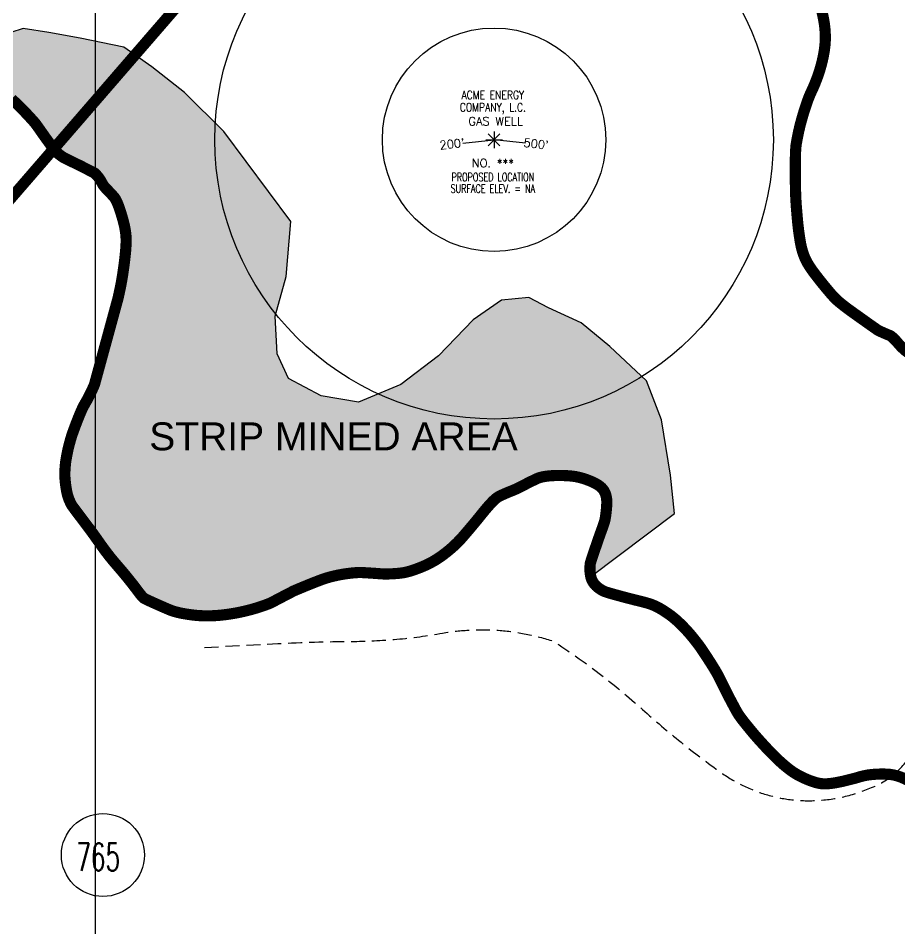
# Model space of a CAD drawing. Header units: inches. Extents: x 10131215 to 10153225, y 3476725 to 3491422.
# Drawn here: x 10145862 to 10147440, y 3478181 to 3479812 of the extents above; entities that cross this region are included whole.
import ezdxf
from ezdxf.enums import TextEntityAlignment as Align

# ---------------------------------------------------------------- set-up
doc = ezdxf.new("R2010")
doc.units = ezdxf.units.IN
doc.header["$LTSCALE"] = 100
doc.header["$MEASUREMENT"] = 0
doc.linetypes.add('CENTER', pattern=[2, 1.25, -0.25, 0.25, -0.25])
doc.linetypes.add('DASHED2', pattern=[0.375, 0.25, -0.125])
for name, color, linetype in [('GAS WELLS-PROPOSED', 171, 'CONTINUOUS'), ('GRID COORDINATES-VA SOUTH NAD27', 252, 'CONTINUOUS'), ('OUTCROP-UPPER MASON-IMBODEN', 7, 'CONTINUOUS'), ('OUTCROP-UPPER MASON-IMBODEN-STRIPPED', 252, 'CONTINUOUS'), ('PROPERTY LINES-MINERAL', 1, 'CENTER'), ('ROADS', 34, 'DASHED2'), ('ROADS-ROUTE NUMBER LABELS', 34, 'CONTINUOUS')]:
    doc.layers.add(name, color=color, linetype=linetype)
doc.styles.add('arial', font='ARIAL.TTF')
doc.styles.add('ROMANS', font='ROMANS.SHX')
doc.styles.get("Standard").update_dxf_attribs({"font": 'simplex.shx'})

msp = doc.modelspace()

# ---------------------------------------------------------------- hatches: boundary and pattern name
at = {"layer": 'OUTCROP-UPPER MASON-IMBODEN-STRIPPED'}
h = msp.add_hatch(color=256, dxfattribs=at)
edge = h.paths.add_edge_path()
edge.add_arc((10146922.29553579, 3478821.122500824), 36.44018846661373, 192.4282139251467, 194.4529262913457)
edge.add_line((10146887.00856911, 3478812.027594676), (10147036.85179468, 3478924.770341621))
edge.add_line((10147036.85179468, 3478924.770341621), (10147029.53464039, 3478993.448367822))
edge.add_line((10147029.5346404, 3478993.448367821), (10147013.90629781, 3479092.934616349))
edge.add_line((10147013.90629781, 3479092.934616349), (10146986.72461483, 3479162.668331079))
edge.add_line((10146986.72461483, 3479162.668331079), (10146921.40584783, 3479223.686836347))
edge.add_line((10146921.40584783, 3479223.686836348), (10146869.72665892, 3479266.132440256))
edge.add_line((10146869.72665892, 3479266.132440256), (10146811.48910741, 3479293.032714635))
edge.add_line((10146811.48910741, 3479293.032714635), (10146775.97557407, 3479311.844307533))
edge.add_line((10146775.97557407, 3479311.844307533), (10146727.42487937, 3479306.856559792))
edge.add_line((10146727.42487937, 3479306.856559791), (10146676.50895947, 3479271.402956367))
edge.add_line((10146676.50895947, 3479271.402956367), (10146614.5983707, 3479207.126445912))
edge.add_line((10146614.5983707, 3479207.126445912), (10146546.89371645, 3479155.948751337))
edge.add_line((10146546.89371645, 3479155.948751337), (10146470.98154902, 3479124.381737327))
edge.add_line((10146470.98154902, 3479124.381737326), (10146404.25129486, 3479135.886855205))
edge.add_line((10146404.25129486, 3479135.886855206), (10146345.83050439, 3479166.693352928))
edge.add_line((10146345.83050439, 3479166.693352928), (10146325.40110223, 3479210.604868468))
edge.add_line((10146325.40110223, 3479210.604868468), (10146321.87754151, 3479278.015378589))
edge.add_line((10146321.87754151, 3479278.01537859), (10146341.49545213, 3479348.980790746))
edge.add_line((10146341.49545213, 3479348.980790746), (10146350.15898986, 3479448.040631451))
edge.add_line((10146350.15898986, 3479448.040631451), (10146229.81623487, 3479608.684879007))
edge.add_line((10146229.81623487, 3479608.684879008), (10146159.37022638, 3479678.858433556))
edge.add_line((10146159.37022638, 3479678.858433556), (10146101.14610686, 3479724.731153129))
edge.add_line((10146101.14610685, 3479724.731153129), (10146050.83810913, 3479759.772808846))
edge.add_line((10146050.83810913, 3479759.772808846), (10145972.80216076, 3479776.047644982))
edge.add_line((10145972.80216076, 3479776.047644982), (10145916.67323358, 3479786.243226193))
edge.add_line((10145916.67323358, 3479786.243226193), (10145870.51187534, 3479793.232473951))
edge.add_line((10145870.51187534, 3479793.232473951), (10145804.13018976, 3479771.628551551))
edge.add_line((10145804.13018976, 3479771.628551551), (10145739.56125979, 3479735.775404294))
edge.add_line((10145739.56125979, 3479735.775404294), (10145667.76714325, 3479688.320694109))
edge.add_line((10145667.76714325, 3479688.320694108), (10145590.19859518, 3479629.151791224))
edge.add_line((10145590.19859518, 3479629.151791224), (10145532.57413965, 3479576.218518229))
edge.add_line((10145532.57413965, 3479576.218518229), (10145498.40493351, 3479549.681272548))
edge.add_line((10145498.40493351, 3479549.681272548), (10145471.3107409, 3479532.811249752))
edge.add_line((10145471.3107409, 3479532.811249753), (10145467.48440803, 3479483.071274153))
edge.add_arc((10145480.33958544, 3479568.584553756), 86.47413818473392, 261.4507659573756, 266.2673476980551)
edge.add_arc((10145481.62042666, 3479588.217495456), 106.1488161742295, 266.2673476979247, 275.3055747506338)
edge.add_arc((10145458.33530402, 3479838.958243862), 357.9684338523854, 275.3055747507397, 280.2237206986898)
edge.add_arc((10145462.99081417, 3479813.145327652), 331.7390530360971, 280.2237206984962, 284.6115001325704)
edge.add_arc((10145513.82080681, 3479618.166425234), 130.243493430845, 284.6115001324971, 291.6168444504415)
edge.add_arc((10145523.09869036, 3479594.753279057), 105.0590828375773, 291.6168444506208, 304.9222777839236)
edge.add_arc((10145517.10596424, 3479603.336536423), 115.5273717784704, 304.9222777831031, 317.6079800554168)
edge.add_arc((10145046.35375473, 3480033.072155146), 752.9286149182382, 317.6079800557685, 319.6439900727821)
edge.add_arc((10145334.89218924, 3479787.888440132), 374.2869871251641, 319.6439900731248, 322.5318596075208)
edge.add_arc((10144562.12918394, 3480380.167939079), 1347.918163308384, 322.5318596080864, 323.7982877655525)
edge.add_arc((10146588.52330049, 3478896.978645774), 1163.281469415235, 142.435050909073, 143.7982877650096, ccw=False)
edge.add_arc((10146451.04026708, 3479002.720912257), 989.8369209307476, 140.699752364172, 142.435050908521, ccw=False)
edge.add_arc((10146100.64950502, 3479289.514956901), 537.0405978666643, 138.3438002162495, 140.699752365142, ccw=False)
edge.add_arc((10145789.83851162, 3479566.011524809), 121.0432112413641, 131.1802530657522, 138.3438002154314, ccw=False)
edge.add_arc((10145917.08943746, 3479420.552840768), 314.3073488599834, 126.7365296168893, 131.1802530665479, ccw=False)
edge.add_arc((10145837.65702349, 3479526.977925191), 181.5074731692582, 121.36026914387699, 126.7365296158357, ccw=False)
edge.add_arc((10145785.83655731, 3479612.006005412), 81.93270156070284, 113.3546870730834, 121.3602691441192, ccw=False)
edge.add_arc((10145778.09583568, 3479629.932641687), 62.40623082158736, 105.2419646941766, 113.35468707247071, ccw=False)
edge.add_arc((10145791.62409159, 3479580.284136938), 113.8648329377853, 99.23822803114342, 105.2419646937982, ccw=False)
edge.add_arc((10145786.91624616, 3479609.228874987), 84.53972988121545, 91.52869288724031, 99.23822803127757, ccw=False)
edge.add_arc((10145787.65727175, 3479581.461647401), 112.316843602997, 84.84132777098682, 91.5286928869964, ccw=False)
edge.add_arc((10145790.01898025, 3479607.62149675), 86.05060319817645, 73.94702237352772, 84.84132777091509, ccw=False)
edge.add_arc((10145799.97087865, 3479642.207164743), 50.06159498300445, 59.648297041120486, 73.94702237321798, ccw=False)
edge.add_arc((10145754.54962824, 3479564.638783024), 139.9501027662648, 54.78701763687991, 59.648297042271395, ccw=False)
edge.add_arc((10145771.77717709, 3479589.048646244), 110.0731909178143, 49.30510884631849, 54.78701763497838, ccw=False)
edge.add_arc((10145523.09047036, 3479299.871524346), 491.4765023015098, 47.16680565449161, 49.30510884690659, ccw=False)
edge.add_arc((10145605.97911425, 3479389.27915855), 369.5574621956047, 44.700834498462314, 47.16680565278352, ccw=False)
edge.add_arc((10145630.79292849, 3479413.835189592), 334.6472339221044, 42.36134613101842, 44.70083450057632, ccw=False)
edge.add_arc((10145173.01761212, 3478996.394871484), 954.1750052627822, 40.975927886635986, 42.36134613056578, ccw=False)
edge.add_arc((10145785.73354411, 3479528.568919515), 142.6147606055905, 29.793193568282618, 40.97592788646722, ccw=False)
edge.add_arc((10146013.64144196, 3479659.057051394), 120.0050453187922, 209.7931935691668, 221.9876079585762)
edge.add_arc((10146036.42563757, 3479679.56311208), 150.6582359235541, 221.9876079581936, 228.4927121689687)
edge.add_arc((10145956.46925752, 3479589.212024494), 30.00857062317434, 228.4927121693629, 243.1000666852204)
edge.add_line((10145942.89236975, 3479562.450439543), (10145971.75108188, 3479548.077521227))
edge.add_line((10145971.75108188, 3479548.077521227), (10145997.80252763, 3479534.939772921))
edge.add_arc((10145990.4814108, 3479521.021375943), 15.72642763102522, 26.45888453004551, 62.25550080074311, ccw=False)
edge.add_arc((10146089.6173017, 3479570.359915422), 95.00846453344882, 206.4588845286309, 220.8246099117017)
edge.add_arc((10146124.9514904, 3479600.886063563), 141.7026891374226, 220.8246099121795, 226.6718919597094)
edge.add_arc((10145990.81627265, 3479458.685060104), 53.77974492611784, 37.173662786272814, 46.67189195947708, ccw=False)
edge.add_arc((10146004.10269469, 3479468.760380579), 37.10518066365363, 22.758406409624115, 37.17366278619971, ccw=False)
edge.add_arc((10145815.37186354, 3479389.586413262), 241.7703797704155, 17.123754681235596, 22.75840641108158, ccw=False)
edge.add_arc((10145774.51312877, 3479376.998079644), 284.5243544468707, 11.83834121355801, 17.123754679746128, ccw=False)
edge.add_arc((10145962.60665555, 3479416.424244926), 92.34319687434761, 2.553862901697812, 11.838341215236824, ccw=False)
edge.add_arc((10145885.43565826, 3479412.982197823), 169.5909185916185, -3.292715584891482, 2.5538629020745134, ccw=False)
edge.add_arc((10145729.20510786, 3479421.970466106), 326.0798122714801, -7.508230653891417, -3.2927155855164756, ccw=False)
edge.add_arc((10144982.10574325, 3479520.437147943), 1079.640127071202, 349.8607025476239, 352.4917693462418, ccw=False)
edge.add_arc((10145765.65551915, 3479380.311142218), 283.6592549416018, 344.72641648539394, 349.8607025476387, ccw=False)
edge.add_line((10146039.29563869, 3479305.587264568), (10146015.67047086, 3479219.14603471))
edge.add_line((10146015.67047086, 3479219.14603471), (10145998.68146045, 3479156.925866663))
edge.add_arc((10145938.88257202, 3479173.294393352), 61.99867516856992, 327.55146916802875, 344.6916191362426, ccw=False)
edge.add_arc((10146168.89208058, 3479027.052486803), 210.565205885174, 147.5514691682122, 156.827588113144)
edge.add_arc((10146658.26223805, 3478817.587030755), 742.8798950570051, 156.8275881130775, 158.8202116713183)
edge.add_arc((10146470.96500667, 3478890.158838281), 542.0144671384434, 158.8202116718586, 161.1530639334979)
edge.add_arc((10146135.07083647, 3479004.813676284), 187.0910592741804, 161.1530639331097, 166.2825483833527)
edge.add_arc((10146405.85231379, 3478938.716882881), 465.8228202232008, 166.2825483844593, 169.5326956440151)
edge.add_arc((10146091.26403409, 3478996.836708489), 145.9108012931571, 169.5326956437845, 179.1705254848124)
edge.add_arc((10146100.39802108, 3478996.704465956), 155.0457455372358, 179.1705254831856, 188.5194747023806)
edge.add_arc((10146081.98628533, 3478993.946415403), 136.4285799086575, 188.5194747029055, 198.6484084495086)
edge.add_arc((10145998.7514277, 3478965.856479995), 48.5816334838251, 198.6484084495281, 215.6626090620448)
edge.add_arc((10146416.35260266, 3479265.520317495), 562.5749766640599, 215.6626090608505, 217.9953500277913)
edge.add_arc((10145362.5505838, 3478442.337666304), 774.6341962685669, 36.00742419795, 37.99535002830811, ccw=False)
edge.add_line((10145989.18380907, 3478897.73742368), (10146018.95229042, 3478856.493454801))
edge.add_line((10146018.95229042, 3478856.493454801), (10146065.32862368, 3478800.067978316))
edge.add_arc((10145703.33873333, 3478504.807232021), 467.1355146223129, 35.94979780232069, 39.20275603507241, ccw=False)
edge.add_arc((10146108.68548514, 3478798.766591258), 33.5820645466411, 215.9497978029518, 228.1033270950464)
edge.add_arc((10146090.80722517, 3478778.838617024), 6.809759141371239, 228.1033270939922, 244.4033603909423)
edge.add_arc((10146465.40119229, 3479560.794228749), 873.8594802699255, 244.4033603854313, 245.8374601411259)
edge.add_arc((10146830.70503855, 3480375.055555685), 1766.310268064776, 245.837460141229, 246.5478373191635)
edge.add_arc((10146214.62907204, 3478954.936575107), 218.3155925232163, 246.5478373173818, 248.5685280329239)
edge.add_arc((10146163.09959667, 3478823.661154671), 77.28891829932319, 248.5685280335722, 256.555817120399)
edge.add_arc((10146207.98938493, 3479011.446306251), 270.3649557662579, 256.5558171202043, 260.8238869528768)
edge.add_arc((10146201.20663243, 3478969.457418062), 227.831763282533, 260.8238869529279, 264.6859194743913)
edge.add_arc((10146200.8236204, 3478965.339676318), 223.696246956987, 264.6859194744179, 268.5835012327532)
edge.add_arc((10146200.55111502, 3478954.319386567), 212.6725885174985, 268.5835012328459, 273.8275596980611)
edge.add_arc((10146194.37275408, 3479046.667328078), 305.2269749357943, 273.8275596979434, 278.204451726946)
edge.add_arc((10146186.89968664, 3479098.49829646), 357.593911263974, 278.2044517268756, 281.6412325264394)
edge.add_arc((10146195.39095032, 3479057.282690884), 315.512707598059, 281.6412325265013, 285.3001039693751)
edge.add_arc((10146188.40400386, 3479082.822483577), 341.9909709778387, 285.3001039689252, 289.0114947132263)
edge.add_arc((10146236.26973625, 3478943.90084767), 195.0544225621896, 289.011494713859, 293.9264926235937)
edge.add_arc((10146244.05724303, 3478926.349254413), 175.8527640999663, 293.9264926235444, 301.2937780599065)
edge.add_arc((10146416.2196855, 3478643.122499539), 155.5945186954309, 113.46085293252051, 121.29377805902021, ccw=False)
edge.add_arc((10146954.67270748, 3477402.447892113), 1508.075623327101, 112.75840641069641, 113.46085293303301, ccw=False)
edge.add_arc((10146729.47088079, 3477939.272423787), 925.9274973743056, 111.86193169255321, 112.75840640995341, ccw=False)
edge.add_arc((10146688.1224582, 3478042.32765718), 814.8866347131985, 110.79983210464431, 111.8619316925556, ccw=False)
edge.add_arc((10146594.983408, 3478287.520101693), 552.6001167264799, 109.5100649786362, 110.79983210399331, ccw=False)
edge.add_arc((10146442.68919157, 3478717.34572591), 96.59178830431176, 104.07043515424351, 109.5100649792737, ccw=False)
edge.add_arc((10146515.97308278, 3478424.95184683), 398.0295252146416, 101.39152438484882, 104.07043515374559, ccw=False)
edge.add_arc((10146477.87210011, 3478614.056034894), 205.1251996450413, 95.85975771627972, 101.39152438484399, ccw=False)
edge.add_arc((10146478.92338832, 3478603.812570042), 215.4224701125019, 90.46192040635191, 95.85975771636947, ccw=False)
edge.add_arc((10146478.16719736, 3478697.607110349), 121.6248815702005, 82.71549853228322, 90.46192040625692, ccw=False)
edge.add_arc((10146516.32794228, 3478996.139025051), 179.3361566861705, 262.7154985323797, 269.093312532396)
edge.add_arc((10146518.39673779, 3479126.860316646), 310.0738176371005, 269.0933125323506, 273.3230508896798)
edge.add_arc((10146527.69246827, 3478966.763822081), 149.7076797616743, 273.3230508896802, 279.4118236373629)
edge.add_arc((10146539.56144693, 3478895.160838321), 77.12765538944684, 279.4118236367173, 286.6770493911835)
edge.add_arc((10146491.11621977, 3479056.872504424), 245.9399860680828, 286.6770493916205, 290.7437273026086)
edge.add_arc((10146507.25562893, 3479014.259181402), 200.3727190086614, 290.7437273028548, 298.8144665489243)
edge.add_arc((10146529.9122998, 3478973.07148716), 153.3647314784486, 298.8144665482513, 308.0418845749889)
edge.add_arc((10146420.56063901, 3479112.824529242), 330.8152837150064, 308.0418845755055, 312.4561352717581)
edge.add_arc((10146542.88027872, 3478979.130720982), 149.6078649195786, 312.4561352713395, 319.0221646804479)
edge.add_arc((10144981.75004619, 3480335.140610124), 2217.430493283617, 319.0221646812122, 319.6365461624151)
edge.add_arc((10145914.75785578, 3479542.114341442), 992.9329491539802, 319.6365461626401, 320.5546794420862)
edge.add_line((10146681.53172262, 3478911.262791034), (10146695.83735767, 3478928.926164235))
edge.add_arc((10146901.0460388, 3478761.354946434), 264.9353050248629, 134.9760006805038, 140.7652914574117, ccw=False)
edge.add_arc((10146742.91988003, 3478919.613628425), 41.21741903112264, 120.2642682126716, 134.9760006788407, ccw=False)
edge.add_arc((10146756.31422113, 3478896.65910988), 67.79406846476382, 110.61200527895309, 120.2642682128429, ccw=False)
edge.add_arc((10146621.16236325, 3479255.996169619), 316.1188737387167, 290.6120052796356, 295.0777720794884)
edge.add_arc((10146589.95410758, 3479322.686000326), 389.7496332177067, 295.0777720788452, 298.8009495324779)
edge.add_arc((10146845.25305844, 3478858.317162105), 140.1710893625439, 112.5906353416035, 118.80094953282571, ccw=False)
edge.add_arc((10146810.47208219, 3478941.911598985), 49.6296834430045, 97.84346221467177, 112.59063534198799, ccw=False)
edge.add_arc((10146831.40517146, 3478789.953683984), 203.0226498972178, 90.56734487807267, 97.84346221448908, ccw=False)
edge.add_arc((10146831.67372824, 3478762.833201354), 230.1444621679746, 86.62740586521659, 90.5673448780027, ccw=False)
edge.add_arc((10146836.31710135, 3478841.626655919), 151.2143069906882, 81.76626711342828, 86.62740586549648, ccw=False)
edge.add_arc((10146845.86476628, 3478907.60766451), 84.54608817380554, 73.20392811968219, 81.76626711352662, ccw=False)
edge.add_arc((10146814.33038778, 3478803.134878539), 193.6743614849051, 67.54967616271517, 73.20392811959658, ccw=False)
edge.add_arc((10146860.94131723, 3478915.940147649), 71.61860585224296, 55.21003047089067, 67.54967616253361, ccw=False)
edge.add_arc((10146882.97540413, 3478947.654889784), 33.00091748931122, 36.990198920354715, 55.21003047276321, ccw=False)
edge.add_arc((10146887.81589539, 3478951.301163538), 26.94074687379216, 16.722146411251686, 36.990198917857526, ccw=False)
edge.add_arc((10146866.95648928, 3478945.034252312), 48.72121977075182, 1.6859509507585244, 16.72214641557332, ccw=False)
edge.add_arc((10146829.1026647, 3478943.920066977), 86.59143820695316, -6.801948055259913, 1.6859509487069886, ccw=False)
edge.add_arc((10146598.56140686, 3478971.418397505), 318.7668670291154, 348.7771423579221, 353.1980519450788, ccw=False)
edge.add_arc((10146769.34594682, 3478937.531338164), 144.652847253552, 332.6212374613004, 348.7771423590483, ccw=False)
edge.add_arc((10146999.38920731, 3478818.396396446), 114.4089909820392, 152.6212374618619, 170.8035382339473)
edge.add_arc((10146960.30253706, 3478824.724578582), 74.8133639538431, 170.8035382332355, 180.632782527164)
edge.add_arc((10146937.49744444, 3478824.47270574), 52.00688045651241, 180.6327825290824, 192.4282139251692)

# ---------------------------------------------------------------- linework, layer by layer
at = {"layer": 'GAS WELLS-PROPOSED'}
for p, q in [((10146703.23258929, 3479583.500182063), (10146724.44639766, 3479604.713990433)), ((10146703.23258929, 3479604.713990433), (10146724.44639766, 3479583.500182064)), ((10146713.83949348, 3479609.107503574), (10146713.83949348, 3479579.106658495)), ((10146698.83906572, 3479594.107086248), (10146728.83992123, 3479594.107086248))]:
    msp.add_line(p, q, dxfattribs=at)
for points in [[(10146515.01646945, 3479572.388741481, 0, 12.00034220221254, 0), (10146550.80461378, 3479576.298043539, 0, 0, 0), (10146613.66338541, 3479583.164393554, 0, 0, 0)], [(10147210.89705353, 3479539.811224328, 0, 12.00034220221254, 0), (10147175.10890921, 3479543.720526387, 0, 0, 0), (10146811.02562819, 3479583.491001965, 0, 0, 0)]]:
    msp.add_lwpolyline(points, format="xyseb", dxfattribs=at)
for points in [[(10146657.73203702, 3479587.978213149), (10146713.83949348, 3479594.107086248)], [(10146769.94694993, 3479587.978213149), (10146713.83949348, 3479594.107086248)]]:
    msp.add_lwpolyline(points, dxfattribs=at)
for radius in [500.0142584255225, 200.005703370209]:
    msp.add_circle((10146713.83949348, 3479594.107086248), radius, dxfattribs=at)
at = {"layer": 'GRID COORDINATES-VA SOUTH NAD27'}
msp.add_line((10146000, 3476730), (10146000, 3490730), dxfattribs=at)
at = {"layer": 'OUTCROP-UPPER MASON-IMBODEN', "const_width": 20.0005703370209}
for points in [[(10147293.22616176, 3479854.136254371, -0.01749717546155723), (10147303.40447174, 3479812.212585414, -0.04458462810598397), (10147306.94082894, 3479781.346269123, -0.0476660953518756), (10147304.89909969, 3479752.35004885, -0.02488755955247272), (10147299.37651298, 3479727.099685746, -0.02455533819031276), (10147291.28062544, 3479702.185558607, -0.01960103880958871), (10147282.02558212, 3479680.446161372, 0.02534007868928743), (10147275.05821459, 3479663.54494174, 0.01671935992365998), (10147264.41348487, 3479629.957149496, 0.02003506200417698), (10147257.61186036, 3479601.347837989, 0.005062263580707103), (10147254.93079299, 3479586.878842543, 0.01984006383898143), (10147254.43114742, 3479583.15618095, 0.007578269240141122), (10147253.82475461, 3479575.456050409, 0.008838292289043467), (10147253.52181807, 3479568.840035417, 0.003498757453861267), (10147253.24513715, 3479555.718442122, 0.003708970770585717), (10147253.1625908, 3479543.338046338, 0.002384796247727093), (10147253.28484477, 3479521.191153204, 0.003539801170705281), (10147253.54399632, 3479506.272511074, 0.001916452166140323), (10147253.85709197, 3479495.204858761, 0.00420988219338042), (10147254.06134448, 3479490.168618038, 0.003380772759385323), (10147254.54591691, 3479481.480364847, 0.00383603826238635), (10147255.08345266, 3479473.830179943, 0.0004764953698203657), (10147255.33849913, 3479470.599187422, 0.0003788939811814552), (10147255.66619531, 3479466.536460644, 0.001730407320742846), (10147256.68750052, 3479454.507900274, 0.002087793435524799), (10147257.61008691, 3479444.545116366, 0.004440147063558162), (10147257.86920825, 3479442.095670507, 0.001103565619640684), (10147259.02095238, 3479432.252781155, 0.006901570292918668), (10147259.80843971, 3479426.343993384, 0.002934361593754875), (10147261.93352198, 3479412.486283751, 0.02238794782946945), (10147264.42621129, 3479400.364003373, 0.02260313940929899), (10147267.96398367, 3479388.627403333, 0.02724121528337941), (10147271.90318872, 3479379.110252219, 0.02920766405404871), (10147276.55405235, 3479370.703198674, 0.008634161602690383), (10147282.1282757, 3479362.213112973, 0.01204979061619036), (10147286.37089442, 3479356.299586555, 0.004689555967945792), (10147295.03431313, 3479345.039912662, 0.004982584292345103), (10147303.3917163, 3479334.602099667, 0.004294316213106142), (10147315.20591529, 3479320.395449525, 0.009596274081753061), (10147320.66770207, 3479314.18684597, 0.005277866119692834), (10147322.94592234, 3479311.747418967, 0.006174991371579379), (10147324.94041828, 3479309.707525141, 0.01589708101115376), (10147329.14149857, 3479305.774078293, 0.01130752487952003), (10147335.3389352, 3479300.574108959, 0.005812177536205591), (10147343.25033479, 3479294.384886739, 0.006240035841744298), (10147350.75611757, 3479288.799289297, 0.001846760410640021), (10147358.11034874, 3479283.509103172, 0.0005863117769063535), (10147381.35538928, 3479266.959083174, 0.002026392124167443), (10147399.48215682, 3479254.19538155, 0.01893870690781002), (10147401.47791696, 3479252.911735673, 0.02408758294676966), (10147402.45645613, 3479252.395397512, 0.002732148333675681), (10147411.31014698, 3479248.31451376, 0.01398446321496225), (10147419.33424336, 3479244.936440452, -0.02695086860371143), (10147423.45319966, 3479243.075287763, -0.04435337401217159), (10147425.39157379, 3479241.841232469, -0.02726416618675723), (10147428.22277151, 3479239.40728099, -0.01398731024217959), (10147432.53921378, 3479235.028387223, -0.01318022249056981), (10147436.86076109, 3479230.13955927, -0.002438250381312388), (10147437.02688691, 3479229.939359263, 0.0008266625806631865), (10147437.51497495, 3479229.34728606, 0.1190762134140913), (10147472.25098708, 3479203.339762741, -0.08022669491055756)], [(10147465.44530117, 3478440.35774519, 0.06961608264815775), (10147440.81824449, 3478453.511463434, 0.07805771204654373), (10147416.36319691, 3478458.360875933, 0.03558682333609364), (10147389.16653073, 3478457.512509814, 0.04635218095747802), (10147368.65389648, 3478453.461802496, 0.001620070110436529), (10147365.09276306, 3478452.395842563, -0.004345837233230077), (10147363.76305187, 3478452.005703528, -0.006678095949264314), (10147355.05145931, 3478449.657007316, -0.003774765453578215), (10147339.55639367, 3478445.82502738, -0.016276545313569), (10147325.25093285, 3478442.890311655, -0.01915764721665555), (10147312.94956988, 3478441.263563757, -0.02025290582030013), (10147306.19277209, 3478440.907370628, -0.02705583355235912), (10147301.13070672, 3478441.119753757, -0.02161226442046121), (10147296.08093809, 3478441.827501732, -0.02102028301138017), (10147290.96990209, 3478442.994601188, -0.01499645657775563), (10147284.02401658, 3478445.116794939, -0.01435340111054775), (10147276.90964491, 3478447.755911176, -0.009710593978131996), (10147268.64909771, 3478451.281037645, -0.01251477920541077), (10147262.36696838, 3478454.298581607, -0.01012632093524172), (10147257.55985792, 3478456.881653815, -0.009793569927027455), (10147252.69976863, 3478459.748313834, -0.01820667119136408), (10147246.03783985, 3478464.198326571, -0.01422916602562626), (10147237.90174806, 3478470.432018524, -0.0113550770915627), (10147228.45194064, 3478478.471620678, -0.01170324939912543), (10147219.65252799, 3478486.686477647, -0.004964924209876464), (10147208.37665146, 3478497.939642995, -0.007763580954510611), (10147201.35082911, 3478505.317688967, -0.002380844757420148), (10147189.37976233, 3478518.410802213, -0.004585575880073137), (10147183.25956945, 3478525.294826961, -0.0003649991726078781), (10147182.4165476, 3478526.262183022, -0.0002339217278925388), (10147181.10295, 3478527.773168881, -0.006389797962323539), (10147174.49688406, 3478535.578356723, -0.00335215533878364), (10147162.19717538, 3478550.698476582, -0.01160489954610758), (10147154.48109891, 3478560.785830853, -0.01915163568156937), (10147150.189123, 3478567.175568285, -0.01435589460667956), (10147146.77302736, 3478573.080538604, -0.003555925757552854), (10147133.84678315, 3478597.39386438, -0.009099404081733181), (10147119.98324491, 3478625.14242945, 0.01762907214196061), (10147112.58253082, 3478639.344209673, 0.009656235272670401), (10147106.72996711, 3478649.220292134, 0.0055676861902651), (10147096.06359582, 3478666.030746625, 0.002715056680610007), (10147089.26966329, 3478676.356001266, 0.003972342647498662), (10147084.53206794, 3478683.350532765, 0.01167445704208175), (10147078.7301263, 3478691.364472425, 0.007711500943758638), (10147069.48360716, 3478703.146311142, 0.01266984200294968), (10147061.20089826, 3478712.857613043, 0.01112035319760383), (10147051.24891082, 3478723.460341538, 0.01230936588192402), (10147043.16616665, 3478731.300891525, 0.0137713585364447), (10147035.58566723, 3478737.923139465, 0.01514664678523668), (10147028.79262422, 3478743.197418417, 0.01224113806299183), (10147020.04323965, 3478749.253159704, 0.01634035157536555), (10147009.8594391, 3478755.472657843, 0.0229182070450294), (10147002.27116988, 3478759.324966156, 0.01346433520403549), (10146995.89148853, 3478761.999768178, 0.01870648978738409), (10146991.18452751, 3478763.62607802, 0.01473400449519664), (10146976.79080102, 3478767.544591406, -0.006611953467108346), (10146944.58397337, 3478775.753047209, -0.002822561377738879), (10146929.76320226, 3478779.829662493, -0.003053176368462732), (10146916.10709978, 3478783.759111186, -0.06240131413570555), (10146905.9464295, 3478788.186393709, -0.05803225696029879), (10146896.47467782, 3478795.40926242, -0.07595886736150675), (10146890.01135598, 3478803.880743575, -0.08131174921062116), (10146886.70927144, 3478813.279980483, -0.01540117482997724), (10146885.73131738, 3478819.987542978, -0.02665789095267156), (10146885.49373567, 3478823.898346222, -0.02052902814971618), (10146885.79720797, 3478832.905423529, -0.04837328576088245), (10146886.45081388, 3478836.681267463, -0.0127767985503728), (10146888.11520179, 3478842.185798396, -0.002416075802140402), (10146897.79563608, 3478871.009736045, -0.00630953848956204), (10146907.08313256, 3478897.143507467, 0.01354729625608964), (10146911.23268291, 3478909.378179537, 0.03566490381588056), (10146913.08187088, 3478917.32611944, 0.01766372410638536), (10146915.08462749, 3478933.664373682, 0.01050115015026641), (10146915.56368683, 3478940.951390378, 0.01390112466162331), (10146915.65661784, 3478946.467686576, 0.03743886099867268), (10146915.12763038, 3478952.618035703, 0.03495951875673903), (10146913.61735446, 3478959.052844124, 0.04210148281573689), (10146911.81539764, 3478963.5051131, 0.04292070035612924), (10146909.33450567, 3478967.51082898, 0.04109627639932719), (10146905.94579148, 3478971.355453033, 0.03929592549916203), (10146901.80473118, 3478974.756863848, 0.02740157429241633), (10146895.57491617, 3478978.613396476, 0.02481789528613416), (10146888.29119325, 3478982.130849306, 0.0144447975912744), (10146877.78525902, 3478986.222366066, 0.02077210233114033), (10146870.29572504, 3478988.546958302, 0.01024703316737431), (10146862.4826161, 3478990.450012132, 0.01797199818268553), (10146857.97275019, 3478991.282258928, 0.01131590481937471), (10146852.1789793, 3478992.003892279, 0.009451723714089469), (10146845.2128706, 3478992.579072025, 0.00974983973577305), (10146839.96944544, 3478992.809823927, 0.004838279011775157), (10146829.3948667, 3478992.966380745, 0.01963392010245976), (10146814.95153348, 3478992.473161031, 0.02503077817640176), (10146803.69926452, 3478991.076977245, 0.02302588186999638), (10146795.77472915, 3478989.308691329, 0.0403101860787094), (10146791.40711602, 3478987.73334648, 0.005433824167104659), (10146786.23003884, 3478985.31118652, 0.003279339395916043), (10146777.7230855, 3478981.148904941, 0.005705446898085571), (10146763.66321064, 3478973.953748016, -0.009457810069026375), (10146755.14873937, 3478969.67677917, -0.01953003189120166), (10146746.39128276, 3478965.896206672, 0.01233854220614899), (10146732.44814813, 3478960.113394829, 0.006538306797734374), (10146725.85632833, 3478957.083041776, 0.0114201152493998), (10146722.14675093, 3478955.213526445, 0.04175862085287614), (10146718.65115085, 3478952.957506821, 0.02704322373478446), (10146713.78697402, 3478948.770950301, 0.0176915058116536), (10146705.99837315, 3478940.749563671, 0.01268599058822109), (10146695.83735767, 3478928.926164235, 0.002736496420268766), (10146686.52243675, 3478917.38556666, -0.005137965458429439), (10146681.53172262, 3478911.262791034, -0.0005756311166700391), (10146676.89354837, 3478905.703466796, -0.0004806403409702927), (10146671.32466182, 3478899.057182618, -0.002862796284712861), (10146664.08230043, 3478890.530141712, -0.002543882695896293), (10146655.82872882, 3478881.022816781, -0.01312210239369406), (10146652.06755514, 3478876.95503536, -0.006267259632634354), (10146643.86941182, 3478868.750884769, -0.01768992242584639), (10146636.32222456, 3478861.889270053, -0.01179802939275688), (10146624.42137786, 3478852.287485631, -0.01796595490243052), (10146614.16666385, 3478844.976459918, -0.01870767033142366), (10146603.83025344, 3478838.695607661, -0.01903553517720498), (10146591.31917383, 3478832.331852358, -0.01883609388261254), (10146578.22537338, 3478826.875825961, -0.007646018821002362), (10146567.25914427, 3478822.973829926, -0.01530298133772182), (10146561.69529682, 3478821.277363071, -0.009420870425225266), (10146556.43675863, 3478819.954171877, -0.0117357210586754), (10146552.17409765, 3478819.071441768, -0.01740047877176085), (10146546.25073669, 3478818.200855891, -0.01049898008540085), (10146536.3703741, 3478817.307864254, -0.0120134826337417), (10146521.88655609, 3478816.654018553, -0.02074593780005437), (10146513.49012314, 3478816.825322626, -0.004282447850128705), (10146504.73737879, 3478817.442975153, 0.003361676191339577), (10146493.58878185, 3478818.250330418, 0.001507471453325263), (10146483.15043778, 3478818.904135141, 0.002639807381382844), (10146477.1866643, 3478819.228039354, 0.02604240879075571), (10146469.82411593, 3478819.205259548, 0.014810178236056), (10146456.9300743, 3478818.109408021, 0.009035847271617395), (10146446.35987338, 3478816.700875173, 0.01054614593072945), (10146437.35734414, 3478815.140350737, 0.007367297701441153), (10146425.85866743, 3478812.71997346, 0.01261852997627477), (10146419.20632517, 3478811.039528016, 0.005094091735503743), (10146413.27186135, 3478809.314675095, 0.01053742504543525), (10146410.43019585, 3478808.391487827, 0.00414425535348016), (10146404.83474135, 3478806.390222356, 0.003790613882240853), (10146398.75277289, 3478804.105454613, 0.001340382324287966), (10146389.47526082, 3478800.511175532, 0.002586457233917139), (10146384.68211986, 3478798.610797613, 0.001686496309766695), (10146381.46363746, 3478797.30280073, 0.0005320029869161615), (10146371.2792892, 3478793.111117049, 0.002956310647011986), (10146357.21121718, 3478787.205860762, 0.01395316839982722), (10146354.27402245, 3478785.854377818, 0.004669063213682931), (10146352.77127825, 3478785.093894582, 0.0004018014317084824), (10146335.3997972, 3478776.080387245, 0.001671202764462806), (10146322.73997425, 3478769.444846339, -0.00287702676883565), (10146315.37684259, 3478765.608129118, -0.02498109540207553), (10146310.86775735, 3478763.569259333, -0.01048229373231088), (10146299.81024332, 3478759.486011709, -0.008338143962879557), (10146288.76701981, 3478755.874128026, -0.009197505290162996), (10146278.64680302, 3478752.952719228, -0.006882280440968732), (10146268.61440281, 3478750.403079328, -0.007272673489835147), (10146259.05599226, 3478748.259987687, -0.008207950819042081), (10146249.44101641, 3478746.414807092, -0.006892696109820109), (10146237.93042477, 3478744.564306655, -0.01015455173854917), (10146226.10414555, 3478743.074579627, -0.01062108780579248), (10146214.74782754, 3478742.121169655, -0.01036934107858173), (10146204.22408414, 3478741.681248357, -0.01223074316766061), (10146195.29383822, 3478741.711788049, -0.007713984765382236), (10146187.14141447, 3478742.065071839, -0.008920987802136368), (10146180.10592862, 3478742.60488301, -0.008008272266748375), (10146173.70885563, 3478743.314227173, -0.005778710275237963), (10146164.87438525, 3478744.541255513, -0.01195905594739878), (10146153.48114723, 3478746.537851446, -0.01613117959524501), (10146145.13007947, 3478748.490193899, -0.0106076627377868), (10146138.51551291, 3478750.414698245, -0.01883260020907942), (10146134.85914192, 3478751.716359115, -0.003003659803485311), (10146130.92164387, 3478753.315021099, -0.00370030868387079), (10146127.74312094, 3478754.655449085, -0.002257977709522102), (10146123.37938595, 3478756.557258525, -0.00062711525571698), (10146107.70726271, 3478763.495386405, -0.004051429807965679), (10146091.46283767, 3478770.869426639, -0.01791646592713731), (10146087.86518548, 3478772.697182172, -0.02077831701508209), (10146087.02201523, 3478773.21116855, -0.02171233133656416), (10146086.25974066, 3478773.769770592, -0.04038906437004561), (10146084.99387609, 3478774.964652544, -0.01305680869321009), (10146081.49973943, 3478779.051361382, -0.01034165868752518), (10146075.23845374, 3478787.109034244, 0.006468374805060031), (10146065.32862368, 3478800.067978316, 0.01329686387115545), (10146038.13987654, 3478832.851517883, -0.01860268317116557), (10146018.95229042, 3478856.493454801, -0.009780761356947328), (10146003.93627844, 3478877.30581562, 0.009960483812015742), (10145989.18380907, 3478897.73742368, 0.0002371377326321838), (10145981.69606399, 3478907.674223717, -0.000204456798528487), (10145973.00936349, 3478919.200556791, -0.0006576221692154916), (10145965.28992447, 3478929.480263388, -0.000841388801198773), (10145959.28059117, 3478937.532847179, -0.04139070247648599), (10145956.63724098, 3478941.780256191, -0.0220085927710232), (10145952.72039861, 3478950.322019184, -0.03722927853300428), (10145949.78569587, 3478959.436234721, -0.02447080374764938), (10145947.06311756, 3478973.735126107, -0.01803018107311125), (10145945.54448458, 3478988.403384665, -0.02521718536111191), (10145945.36852291, 3478998.948994326, -0.01621230415764294), (10145946.24437182, 3479012.167772902, -0.0190383775835581), (10145947.78137244, 3479023.34496646, -0.00908137606107295), (10145950.79818239, 3479038.790602761, -0.01337119775069667), (10145953.3161873, 3479049.179338282, -0.00491115897193848), (10145956.32667453, 3479059.875568789, -0.009687231301931437), (10145958.01067443, 3479065.251772556, -0.006593460472420936), (10145960.4924096, 3479072.355256385, -0.003411202255624598), (10145965.56290676, 3479085.98631337, -0.006025608250574088), (10145970.72690237, 3479099.105531766, -0.007237860804655057), (10145975.31424014, 3479109.909747322, -0.0301196419642764), (10145981.93262787, 3479122.740725585, 0.02215795890255402), (10145991.20162747, 3479140.029514583, 0.007766167624598671), (10145997.60550874, 3479153.908897658, 0.03710986881488677), (10145998.68146045, 3479156.925866663, 0.0005998369325908721), (10146002.6728081, 3479171.507111953, -0.0001836386185162283), (10146015.67047086, 3479219.14603471, -6.839539913259213e-05), (10146033.08664888, 3479282.853183641, 0.0001916755376052103), (10146039.29563869, 3479305.587264568, 0.01111524516021886), (10146041.12579487, 3479312.938495481, 0.004720242331245186), (10146044.8847738, 3479330.375220673, 0.01222177307309207), (10146048.6609452, 3479351.311544058, 0.009183532461330836), (10146052.48914469, 3479379.362069009, 0.005753713699723748), (10146053.99737535, 3479393.569287423, 0.008473986585185195), (10146054.7466038, 3479403.241387224, 0.01347911524353542), (10146055.04782991, 3479412.255616615, 0.0146733499083941), (10146054.85813478, 3479420.538924636, 0.01834060415837955), (10146054.28296098, 3479426.990412412, 0.01401006269635384), (10146052.98574262, 3479435.368548256, 0.01777929974553919), (10146050.87065077, 3479444.953510781, 0.01061831812451438), (10146046.42481002, 3479460.772454428, 0.0132067351966215), (10146041.60415105, 3479475.240458341, 0.02361528031018637), (10146038.31902271, 3479483.114381033, 0.02013394201872032), (10146035.34012298, 3479488.798187402, 0.04446316434802961), (10146033.66839023, 3479491.180551838, 0.007737389139903536), (10146031.90031874, 3479493.211895102, 0.0033538462591245), (10146027.71860523, 3479497.806394617, 0.008984445837695067), (10146022.85584408, 3479502.891262796, -0.008519950882676375), (10146017.7230355, 3479508.248541102, -0.07275688099922466), (10146011.6679847, 3479517.06686726, 0.05947016385907706), (10146004.56056312, 3479528.028372161, 0.02003523122633254), (10145999.41975769, 3479533.725479121, 0.07643519468426523), (10145997.80252763, 3479534.939772921, 0.00609707707840596), (10145994.61305365, 3479536.597312992, 0.0008566373520992942), (10145971.75108188, 3479548.077521226, 0.001563206325359614), (10145950.13751063, 3479558.800178618, -0.004649050775463915), (10145942.89236975, 3479562.450439543, -0.03025099835158394), (10145940.98304595, 3479563.585833614, -0.01240231357213388), (10145936.58211841, 3479566.739463249, -0.03367127835564758), (10145929.70706677, 3479572.695419005, -0.03808917946218986), (10145924.44294835, 3479578.777292797, -0.00272525193650713), (10145919.65011559, 3479585.325223058, -0.001272509866665547), (10145909.4981253, 3479599.430039925, -0.0034473201004766), (10145897.82087002, 3479615.981316308, 0.009267703048557414), (10145893.40557035, 3479622.087392061, 0.02066763159218858), (10145889.85666566, 3479626.423207799, 0.006624241731331647), (10145878.06714358, 3479639.321849346, 0.001502341804448606), (10145871.11565191, 3479646.683407416, 0.00429889460344569), (10145868.65657788, 3479649.227745701, 0.00618509693215854), (10145864.53784773, 3479653.314243912, 0.003551943237046475), (10145857.22877024, 3479660.288989051, 0.006493131280807376), (10145850.08816541, 3479666.834002986, 0.007265749395545367)]]:
    msp.add_lwpolyline(points, format="xyb", dxfattribs=at)
at = {"layer": 'OUTCROP-UPPER MASON-IMBODEN-STRIPPED'}
msp.add_lwpolyline([(10146887.00856911, 3478812.027594676), (10147036.85179468, 3478924.770341621), (10147029.5346404, 3478993.448367821), (10147013.90629781, 3479092.934616349), (10146986.72461483, 3479162.668331079), (10146921.40584783, 3479223.686836348), (10146869.72665892, 3479266.132440256), (10146811.48910741, 3479293.032714635), (10146775.97557407, 3479311.844307533), (10146727.42487937, 3479306.856559791), (10146676.50895947, 3479271.402956367), (10146614.5983707, 3479207.126445912), (10146546.89371645, 3479155.948751337), (10146470.98154902, 3479124.381737326), (10146404.25129486, 3479135.886855206), (10146345.83050439, 3479166.693352928), (10146325.40110223, 3479210.604868468), (10146321.87754151, 3479278.01537859), (10146341.49545213, 3479348.980790746), (10146350.15898986, 3479448.040631451), (10146229.81623487, 3479608.684879008), (10146159.37022638, 3479678.858433556), (10146101.14610685, 3479724.731153129), (10146050.83810913, 3479759.772808846), (10145972.80216076, 3479776.047644982), (10145916.67323358, 3479786.243226193), (10145870.51187534, 3479793.232473951), (10145804.13018976, 3479771.628551551)], dxfattribs=at)
at = {"layer": 'OUTCROP-UPPER MASON-IMBODEN-STRIPPED', "flags": 128}
msp.add_lwpolyline([(10146887.00856911, 3478812.027594676, -0.008834704143650913), (10146886.70927144, 3478813.279980483, -0.05151277040173071), (10146885.49373567, 3478823.898346222, -0.04291448443499896), (10146886.45081388, 3478836.681267463, -0.07950212118164932), (10146897.79563608, 3478871.009736045, 0.07061043433868447), (10146911.23268291, 3478909.378179537, 0.01929224998955321), (10146915.08462749, 3478933.664373682, 0.03705238824988828), (10146915.65661784, 3478946.467686576, 0.06570207543665442), (10146913.61735446, 3478959.052844124, 0.08866733680268114), (10146909.33450567, 3478967.51082898, 0.07966691730307604), (10146901.80473118, 3478974.756863848, 0.05389395008097899), (10146888.29119325, 3478982.130849306, 0.02467633516758474), (10146870.29572504, 3478988.546958302, 0.03737764382444648), (10146857.97275019, 3478991.282258928, 0.02121390059021378), (10146845.2128706, 3478992.579072025, 0.0171929207807106), (10146829.3948667, 3478992.966380745, 0.03175872206972034), (10146803.69926452, 3478991.076977245, 0.06443563798777238), (10146791.40711602, 3478987.73334648, 0.02710424191709511), (10146777.7230855, 3478981.148904941, -0.01624685558250029), (10146755.14873937, 3478969.67677917, -0.01948805009272958), (10146732.44814813, 3478960.113394829, 0.04214086088317301), (10146722.14675093, 3478955.213526445, 0.0642803584233275), (10146713.78697402, 3478948.770950301, 0.02526592060262069), (10146695.83735767, 3478928.926164235), (10146681.53172262, 3478911.262791034, -0.004006133606032127), (10146671.32466182, 3478899.057182618, -0.002680751349215385), (10146655.82872882, 3478881.022816781, -0.02865754918256328), (10146643.86941182, 3478868.750884769, -0.01926318429916893), (10146624.42137786, 3478852.287485631, -0.04028397624195309), (10146603.83025344, 3478838.695607661, -0.03522980741748787), (10146578.22537338, 3478826.875825961, -0.01774609232819567), (10146561.69529682, 3478821.277363071, -0.03171115071706236), (10146552.17409765, 3478819.071441768, -0.02657353530627524), (10146536.3703741, 3478817.307864254, -0.01845781091530253), (10146513.49012314, 3478816.825322626, -0.02783564924180487), (10146493.58878185, 3478818.250330418, 0.03381301927473818), (10146477.1866643, 3478819.228039354, 0.02355686437417844), (10146456.9300743, 3478818.109408021, 0.02414157384377448), (10146437.35734414, 3478815.140350737, 0.01168948571043999), (10146419.20632517, 3478811.039528016, 0.02373932060047191), (10146410.43019585, 3478808.391487827, 0.005627730141834518), (10146398.75277289, 3478804.105454613, 0.004634316874763268), (10146384.68211986, 3478798.610797613, 0.003911628820098698), (10146371.2792892, 3478793.111117049, 0.003065010756303374), (10146354.27402245, 3478785.854377818, 0.03419089729456943), (10146335.3997972, 3478776.080387245, -0.03215692422406843), (10146315.37684259, 3478765.608129118, -0.02144901243423451), (10146299.81024332, 3478759.486011709, -0.01619541282871062), (10146278.64680302, 3478752.952719228, -0.01596619488636023), (10146259.05599226, 3478748.259987687, -0.01499690930847146), (10146237.93042477, 3478744.564306655, -0.01910011638544886), (10146214.74782754, 3478742.121169655, -0.02288551574664285), (10146195.29383822, 3478741.711788049, -0.01700804834630965), (10146180.10592862, 3478742.60488301, -0.01685289107684149), (10146164.87438525, 3478744.541255513, -0.0186251210277654), (10146145.13007947, 3478748.490193899, -0.03486524014430416), (10146134.85914192, 3478751.716359115, -0.008817155015423532), (10146127.74312094, 3478754.655449085, -0.003099615098073508), (10146107.70726271, 3478763.495386405, -0.006257522307212973), (10146087.86518548, 3478772.697182172, -0.07124247675070648), (10146086.25974066, 3478773.769770592, -0.05307954080399117), (10146081.49973943, 3478779.051361382, 0.01419466113581531), (10146065.32862368, 3478800.067978316), (10146018.95229042, 3478856.493454801), (10145989.18380907, 3478897.73742368, 0.008674180298977877), (10145973.00936349, 3478919.200556791, -0.01017885413600832), (10145959.28059117, 3478937.532847179, -0.07437514106727677), (10145952.72039861, 3478950.322019184, -0.04422460884504807), (10145947.06311756, 3478973.735126107, -0.04081512803866025), (10145945.36852291, 3478998.948994326, -0.04207777296610073), (10145947.78137244, 3479023.34496646, -0.0141823934822937), (10145953.3161873, 3479049.179338282, -0.02238533614457839), (10145958.01067443, 3479065.251772556, -0.01017933980105795), (10145965.56290676, 3479085.98631337, -0.00869467954963125), (10145975.31424014, 3479109.909747322, -0.04049682075121243), (10145991.20162747, 3479140.029514583, 0.07492776141472689), (10145998.68146045, 3479156.925866663), (10146015.67047086, 3479219.14603471), (10146039.29563869, 3479305.587264568, 0.02240629763773873), (10146044.8847738, 3479330.375220673, 0.01148069898911723), (10146052.48914469, 3479379.362069009, 0.01839572903711697), (10146054.7466038, 3479403.241387224, 0.02551604654710001), (10146054.85813478, 3479420.538924636, 0.04053335524968079), (10146052.98574262, 3479435.368548256, 0.02306605623406357), (10146046.42481002, 3479460.772454428, 0.02459076114773476), (10146038.31902271, 3479483.114381033, 0.06298149952949009), (10146033.66839023, 3479491.180551838, 0.04146758723143339), (10146027.71860523, 3479497.806394617, -0.02551911840810585), (10146017.7230355, 3479508.248541102, -0.06276452547445273), (10146004.56056312, 3479528.028372161, 0.1574748772840295), (10145997.80252763, 3479534.939772921), (10145971.75108188, 3479548.077521227), (10145942.89236975, 3479562.450439543, -0.06382305521464395), (10145936.58211841, 3479566.739463249, -0.02839149655661455), (10145924.44294835, 3479578.777292797, -0.05325844000724219), (10145909.4981253, 3479599.430039925, 0.04883264374639858), (10145893.40557035, 3479622.087392061, 0.00604510110270351), (10145878.06714358, 3479639.321849346, 0.01020829829311234), (10145868.65657788, 3479649.227745701, 0.01076024423061746), (10145857.22877024, 3479660.288989051, 0.00933037851927625)], format="xyb", dxfattribs=at)
at = {"layer": 'PROPERTY LINES-MINERAL', "const_width": 20.0005703370209}
msp.add_lwpolyline([(10145852.50746938, 3477967.336178921), (10145477.20661477, 3478389.815918876), (10145524.11924705, 3478706.322133584), (10145289.55618747, 3479034.550821043), (10145840.77932403, 3479480.00400972), (10148022.2155287, 3482000.331286965), (10147875.75720789, 3483547.01629826), (10148796.50225871, 3485897.265480484), (10149467.06713799, 3485637.699497478), (10150064.74113999, 3487307.429345854), (10148434.52807188, 3489311.968694899), (10147050.6061578, 3488960.295126593), (10144259.30603895, 3488972.017599343), (10142693.56307911, 3487741.035053708), (10142154.06808789, 3487776.202407306), (10140301.02010555, 3489311.8436545), (10137154.33409943, 3489311.8436545)], dxfattribs=at)
at = {"layer": 'ROADS', "flags": 128}
msp.add_lwpolyline([(10146195.51506917, 3478685.148692442), (10146326.67603322, 3478692.059592196, -0.01167851341735425), (10146457.71182797, 3478695.896047629, 0.04210634353618431), (10146621.52987694, 3478710.699592449, -0.1238146791768505), (10146819.57427388, 3478696.375392028, -0.04049181486247039), (10146979.34748108, 3478574.300856724, 0.02864334540072503), (10147120.98745043, 3478460.672367834, 0.1781759638090799), (10147300.67884266, 3478411.687305365, 0.09249328731334906), (10147401.91172319, 3478439.849802278, 0.1888074685159079), (10147471.20960552, 3478515.524900044, 0.04951534456335217), (10147489.27913618, 3478580.993538296, -0.7130905474169098), (10147549.73065581, 3478590.81987934), (10147627.31019352, 3478492.150154594, 0.1822854135871789), (10147747.52217221, 3478419.439645565, -0.2099650210850128), (10147802.95381625, 3478381.737140905, 0.08720260835766155), (10147870.71359579, 3478306.569308684, 0.1685635670925765), (10147952.71581194, 3478278.549987255, -0.1384732805342797), (10148089.74179937, 3478240.562055758, 0.0204484656746568), (10148140.93799838, 3478212.272802707, -0.2577328786230103)], format="xyb", dxfattribs=at)
at = {"layer": 'ROADS-ROUTE NUMBER LABELS'}
msp.add_circle((10146013.56894324, 3478313.507068398), 74.32003970073221, dxfattribs=at)

# ---------------------------------------------------------------- texts
at = {"layer": 'GAS WELLS-PROPOSED'}
for s, width, p in [('ACME ENERGY', 0.8, (10146711.65980364, 3479666.835374633)), ('COMPANY, L.C.', 0.8, (10146711.65980364, 3479644.77546037)), ('PROPOSED LOCATION', 0.7, (10146711.65980364, 3479519.771895764)), ('SURFACE ELEV. = NA', 0.7, (10146711.65980364, 3479499.18911165))]:
    msp.add_text(s, height=15.00042775276567, dxfattribs=dict(at, width=width)).set_placement(p, align=Align.CENTER)
for s, p in [(' GAS WELL', (10146711.65980364, 3479619.774747449)), ('NO. ***', (10146711.65980364, 3479544.772608685))]:
    msp.add_text(s, height=15.00042775276567, dxfattribs=at).set_placement(p, align=Align.CENTER)
for s, rotation, p in [("200'", 6.233962509565695, (10146639.39519627, 3479579.171477831)), ("500'", 353.7660374904343, (10146788.28379068, 3479579.171477831))]:
    msp.add_text(s, height=15.00042775276567, rotation=rotation, dxfattribs=at).set_placement(p, align=Align.CENTER)
at = {"layer": 'OUTCROP-UPPER MASON-IMBODEN', "color": 7, "style": 'arial'}
msp.add_text('STRIP MINED AREA', height=50.00142584255225, dxfattribs=at).set_placement((10146426.3026081, 3479063.066306187), align=Align.MIDDLE)
at = {"layer": 'ROADS-ROUTE NUMBER LABELS', "style": 'ROMANS', "width": 0.6112972847346311}
msp.add_text('765', height=50.00142584255225, dxfattribs=at).set_placement((10145965.71806358, 3478284.980757099))

doc.saveas('drawing.dxf')
